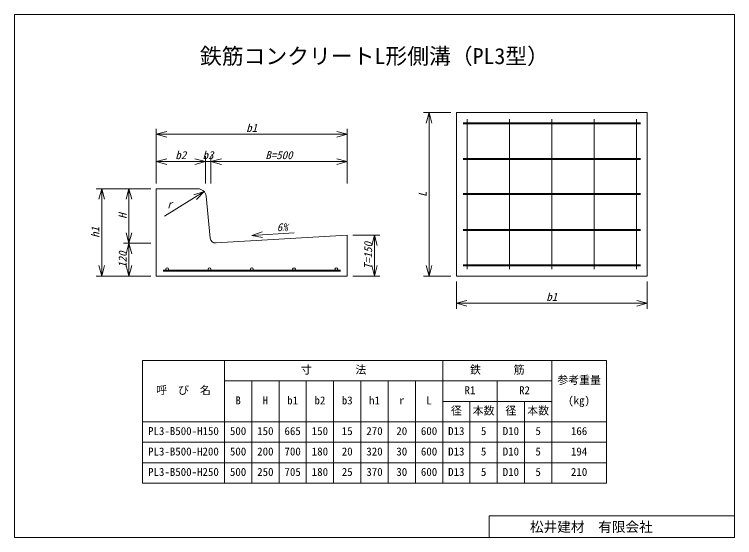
# Model space of a CAD drawing. Units: millimetres, scale not verified. Extents: x 120 to 2760, y 60 to 1980.
import ezdxf
from ezdxf.enums import TextEntityAlignment as Align

# ---------------------------------------------------------------- set-up
doc = ezdxf.new("R2010")
doc.units = ezdxf.units.MM
doc.header["$LTSCALE"] = 10
for name, color, linetype, lineweight in [('レイヤ17', 4, 'Continuous', 9), ('レイヤ18', 6, 'Continuous', 40), ('レイヤ_1', 7, 'Continuous', 18)]:
    doc.layers.add(name, color=color, linetype=linetype, lineweight=lineweight)
doc.styles.add('ＭＳ 明朝', font='')
doc.styles.get('ＭＳ 明朝').set_extended_font_data('MS Mincho')

msp = doc.modelspace()

# ---------------------------------------------------------------- linework, layer by layer
at = {"layer": 'レイヤ17'}
for p, q in [((1780, 1045), (1780, 1595)), ((1935, 1595), (1935, 1045)), ((2090, 1045), (2090, 1595)), ((2245, 1595), (2245, 1045)), ((2400, 1045), (2400, 1595))]:
    msp.add_line(p, q, dxfattribs=at)
for centre in [(680, 1045), (835, 1045), (990, 1045), (1145, 1045), (1300, 1045)]:
    msp.add_circle(centre, 5, dxfattribs=at)
at = {"layer": 'レイヤ18'}
for p, q in [((2415, 1580), (1765, 1580)), ((1765, 1450), (2415, 1450)), ((2415, 1320), (1765, 1320)), ((1765, 1190), (2415, 1190)), ((1765, 1060), (2415, 1060)), ((665, 1040), (1315, 1040))]:
    msp.add_line(p, q, dxfattribs=at)
at = {"layer": 'レイヤ_1'}
for p, q in [((120, 1980), (2760, 1980)), ((120, 60), (120, 1980)), ((2760, 1980), (2760, 60)), ((1720, 1620), (1620, 1620)), ((1640, 1620), (1629.65, 1581.36)), ((1640, 1620), (1650.35, 1581.36)), ((1640, 1620), (1640, 1020)), ((1740, 1620), (1740, 1020)), ((1740, 1620), (2440, 1620)), ((2440, 1020), (2440, 1620)), ((640, 1360), (640, 1560)), ((1340, 1360), (1340, 1560)), ((640, 1540), (678.64, 1550.35)), ((640, 1540), (678.64, 1529.65)), ((640, 1540), (1340, 1540)), ((1340, 1540), (1301.36, 1550.35)), ((1340, 1540), (1301.36, 1529.65)), ((640, 1360), (640, 1460)), ((820, 1360), (820, 1460)), ((820, 1360), (820, 1460)), ((840, 1360), (840, 1460)), ((840, 1360), (840, 1460)), ((1340, 1360), (1340, 1460)), ((640, 1440), (678.64, 1450.35)), ((640, 1440), (678.64, 1429.65)), ((640, 1440), (820, 1440)), ((740, 1440), (920, 1440)), ((820, 1440), (781.36, 1450.35)), ((820, 1440), (781.36, 1450.35)), ((820, 1440), (781.36, 1429.65)), ((820, 1440), (781.36, 1429.65)), ((840, 1440), (878.64, 1450.35)), ((840, 1440), (878.64, 1450.35)), ((840, 1440), (878.64, 1429.65)), ((840, 1440), (878.64, 1429.65)), ((840, 1440), (1340, 1440)), ((1340, 1440), (1301.36, 1450.35)), ((1340, 1440), (1301.36, 1429.65)), ((620, 1340), (420, 1340)), ((440, 1340), (429.65, 1301.36)), ((440, 1340), (450.35, 1301.36)), ((440, 1020), (440, 1340)), ((620, 1340), (520, 1340)), ((540, 1340), (529.65, 1301.36)), ((540, 1340), (550.35, 1301.36)), ((540, 1140), (540, 1340)), ((640, 1340), (640, 1020)), ((792.85, 1340), (640, 1340)), ((815.49, 1329.69), (670, 1240)), ((815.49, 1329.69), (777.17, 1318.22)), ((815.49, 1329.69), (788.03, 1300.6)), ((838.09, 1159.13), (822.7, 1312.99)), ((540, 1140), (529.65, 1178.64)), ((540, 1140), (550.35, 1178.64)), ((1340, 1170), (859.19, 1141.15)), ((990, 1169.04), (1027.95, 1181.68)), ((990, 1169.04), (1145, 1178.34)), ((990, 1169.04), (1029.19, 1161.02)), ((1340, 1020), (1340, 1170)), ((1360, 1170), (1460, 1170)), ((1440, 1170), (1429.65, 1131.36)), ((1440, 1170), (1450.35, 1131.36)), ((1440, 1020), (1440, 1170)), ((620, 1140), (520, 1140)), ((620, 1140), (520, 1140)), ((540, 1140), (529.65, 1101.36)), ((540, 1140), (550.35, 1101.36)), ((540, 1020), (540, 1140)), ((440, 1020), (429.65, 1058.64)), ((440, 1020), (450.35, 1058.64)), ((540, 1020), (529.65, 1058.64)), ((540, 1020), (550.35, 1058.64)), ((1440, 1020), (1429.65, 1058.64)), ((1440, 1020), (1450.35, 1058.64)), ((1640, 1020), (1629.65, 1058.64)), ((1640, 1020), (1650.35, 1058.64)), ((620, 1020), (420, 1020)), ((620, 1020), (520, 1020)), ((640, 1020), (1340, 1020)), ((1360, 1020), (1460, 1020)), ((1720, 1020), (1620, 1020)), ((1740, 1020), (2440, 1020)), ((1740, 1000), (1740, 900)), ((2440, 1000), (2440, 900)), ((1740, 920), (1778.64, 930.35)), ((2440, 920), (2401.36, 930.35)), ((1740, 920), (1778.64, 909.65)), ((1740, 920), (2440, 920)), ((2440, 920), (2401.36, 909.65)), ((590, 710), (590, 260)), ((1490, 710), (590, 710)), ((890, 710), (890, 260)), ((2290, 710), (1490, 710)), ((1690, 710), (1690, 260)), ((2090, 710), (2090, 260)), ((2290, 260), (2290, 710)), ((890, 635), (1490, 635)), ((990, 635), (990, 260)), ((1090, 635), (1090, 260)), ((1190, 635), (1190, 260)), ((1290, 635), (1290, 260)), ((1390, 260), (1390, 635)), ((1490, 635), (2090, 635)), ((1490, 635), (1490, 260)), ((1590, 635), (1590, 260)), ((1890, 635), (1890, 260)), ((1690, 560), (2090, 560)), ((1790, 560), (1790, 260)), ((1990, 560), (1990, 260)), ((590, 485), (1490, 485)), ((1490, 485), (2290, 485)), ((1490, 410), (590, 410)), ((2290, 410), (1490, 410)), ((590, 335), (1490, 335)), ((1490, 335), (2290, 335)), ((590, 260), (1490, 260)), ((1490, 260), (2290, 260)), ((1860, 140), (2760, 140)), ((1860, 140), (1860, 60)), ((2760, 60), (120, 60))]:
    msp.add_line(p, q, dxfattribs=at)
for centre, radius, start, end in [((792.85, 1310), 30, 5.71059, 90), ((857.99, 1161.12), 20, 185.71059, 273.43363)]:
    msp.add_arc(centre, radius, start, end, dxfattribs=at)

# ---------------------------------------------------------------- texts
at = {"layer": 'レイヤ_1', "style": 'ＭＳ 明朝'}
for s, height, p in [('鉄筋コンクリートL形側溝（PL3型）', 58.65, (800, 1780)), ('寸\u3000\u3000\u3000\u3000法', 29.33, (1170, 652.5)), ('鉄\u3000\u3000\u3000筋', 29.33, (1790, 652.5)), ('参考重量', 29.33, (2110, 615)), ('呼\u3000び\u3000名', 29.33, (640, 577.5)), ('R1', 29.33, (1770, 577.5)), ('R2', 29.33, (1970, 577.5)), ('(kg)', 29.33, (2150, 540)), ('B', 29.33, (930, 540)), ('H', 29.33, (1030, 540)), ('b1', 29.33, (1120, 540)), ('b2', 29.33, (1220, 540)), ('b3', 29.33, (1320, 540)), ('h1', 29.33, (1420, 540)), ('r', 29.33, (1530, 540)), ('L', 29.33, (1630, 540)), ('径', 29.33, (1720, 502.5)), ('本数', 29.33, (1800, 502.5)), ('径', 29.33, (1920, 502.5)), ('本数', 29.33, (2000, 502.5)), ('PL3-B500-H150', 29.33, (610, 427.5)), ('500', 29.33, (910, 427.5)), ('150', 29.33, (1010, 427.5)), ('665', 29.33, (1110, 427.5)), ('150', 29.33, (1210, 427.5)), ('15', 29.33, (1320, 427.5)), ('270', 29.33, (1410, 427.5)), ('20', 29.33, (1520, 427.5)), ('600', 29.33, (1610, 427.5)), ('D13', 29.33, (1710, 427.5)), ('5', 29.33, (1830, 427.5)), ('D10', 29.33, (1910, 427.5)), ('5', 29.33, (2030, 427.5)), ('166', 29.33, (2160, 427.5)), ('PL3-B500-H200', 29.33, (610, 352.5)), ('500', 29.33, (910, 352.5)), ('200', 29.33, (1010, 352.5)), ('700', 29.33, (1110, 352.5)), ('180', 29.33, (1210, 352.5)), ('20', 29.33, (1320, 352.5)), ('320', 29.33, (1410, 352.5)), ('30', 29.33, (1520, 352.5)), ('600', 29.33, (1610, 352.5)), ('D13', 29.33, (1710, 352.5)), ('5', 29.33, (1830, 352.5)), ('D10', 29.33, (1910, 352.5)), ('5', 29.33, (2030, 352.5)), ('194', 29.33, (2160, 352.5)), ('PL3-B500-H250', 29.33, (610, 277.5)), ('500', 29.33, (910, 277.5)), ('250', 29.33, (1010, 277.5)), ('705', 29.33, (1110, 277.5)), ('180', 29.33, (1210, 277.5)), ('25', 29.33, (1320, 277.5)), ('370', 29.33, (1410, 277.5)), ('30', 29.33, (1520, 277.5)), ('600', 29.33, (1610, 277.5)), ('D13', 29.33, (1710, 277.5)), ('5', 29.33, (1830, 277.5)), ('D10', 29.33, (1910, 277.5)), ('5', 29.33, (2030, 277.5)), ('210', 29.33, (2160, 277.5)), ('松井建材\u3000有限会社', 36.66, (2010, 70))]:
    msp.add_text(s, height=height, dxfattribs=at).set_placement(p, align=Align.BOTTOM_LEFT)
at = {"layer": 'レイヤ_1', "style": 'ＭＳ 明朝', "oblique": 15}
for s, p in [('b1', (970, 1540)), ('b2', (710, 1440)), ('b3', (810, 1440)), ('B=500', (1040, 1440)), ('r', (680, 1260)), ('6%', (1081.94, 1175.75)), ('b1', (2070, 920))]:
    msp.add_text(s, height=29.33, dxfattribs=at).set_placement(p, align=Align.BOTTOM_LEFT)
for s, p in [('L', (1640, 1310)), ('H', (540, 1230)), ('h1', (440, 1160)), ('T=150', (1440, 1045)), ('120', (540, 1050))]:
    msp.add_text(s, height=29.33, rotation=90, dxfattribs=at).set_placement(p, align=Align.BOTTOM_LEFT)

doc.saveas('drawing.dxf')
